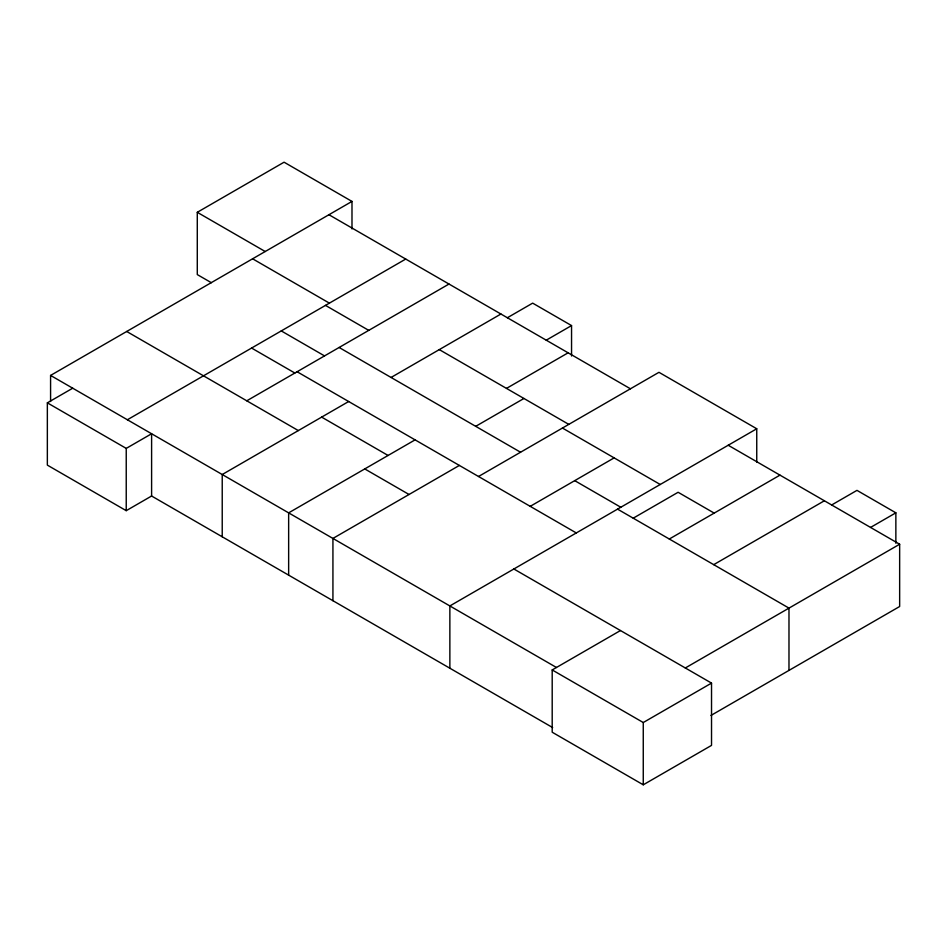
<?xml version="1.0" encoding="UTF-8"?>
<svg xmlns="http://www.w3.org/2000/svg" width="947" height="947" viewBox="0 0 947 947"><rect width="100%" height="100%" fill="white"/><g stroke="black" fill="none" stroke-linecap="round" stroke-linejoin="round"><path stroke-width="1.42" d="M211.382 282.715L197.284 274.583L197.284 212.306L284.076 162.197L351.988 201.415L351.988 228.925M50.582 401.492L50.582 375.426L351.988 201.415M47.35 402.842L126.235 448.393L151.603 433.75L151.603 496.015L126.235 510.67L47.35 465.119L47.35 402.842L72.718 388.199M127.383 419.758L405.73 259.064M246.765 400.806L448.996 284.041M348.662 401.516L222.225 474.518L222.225 536.795M391.064 377.462L500.927 314.025M507.367 317.742L532.664 303.135L571.55 325.579L571.55 356.001M546.241 340.186L571.55 325.579M415.082 439.87L288.646 512.86L288.646 575.137M506.479 388.4L568.117 352.817M475.702 426.328L523.94 398.474M459.366 465.427L332.93 538.429L332.93 600.706M478.531 476.495L658.97 372.313L756.748 428.766L756.748 462.077M530.225 506.337L614.141 457.886M756.748 428.766L449.861 605.938L449.861 668.215M633.223 518.187L678.111 492.274L714.192 513.108M669.304 539.021L779.973 475.134M713.707 564.661L824.375 500.774M831.667 504.976L856.976 490.368L895.862 512.824L895.862 543.235M513.866 568.993L711.528 683.107L711.528 745.384L643.262 784.803L552.196 732.22L552.196 669.943L620.463 630.536M870.553 527.432L895.862 512.824M685.308 667.978L899.65 544.229L899.65 606.506L710.913 715.47M552.196 669.943L643.262 722.525L711.528 683.107M328.929 214.72L630.43 388.791M728.207 445.244L899.65 544.229M439.29 349.609L568.792 424.374M197.284 212.306L265.196 251.511M562.447 428.044L660.225 484.485M252.589 258.791L329.39 303.135M325.484 305.384L368.762 330.373M574.722 480.65L620.794 507.249M339.133 347.478L520.554 452.228M617.539 509.131L788.981 608.116L788.981 670.393M281.271 330.917L324.537 355.906M297.098 371.745L576.297 532.948M251.594 348.058L294.86 373.035M321.649 417.118L388.069 455.46M126.697 331.474L298.329 430.577M364.749 468.919L409.045 494.488M50.582 375.426L556.457 667.481M151.413 495.908L552.657 727.568M643.262 722.525L643.262 784.803M126.235 448.393L126.235 510.67"/></g></svg>
